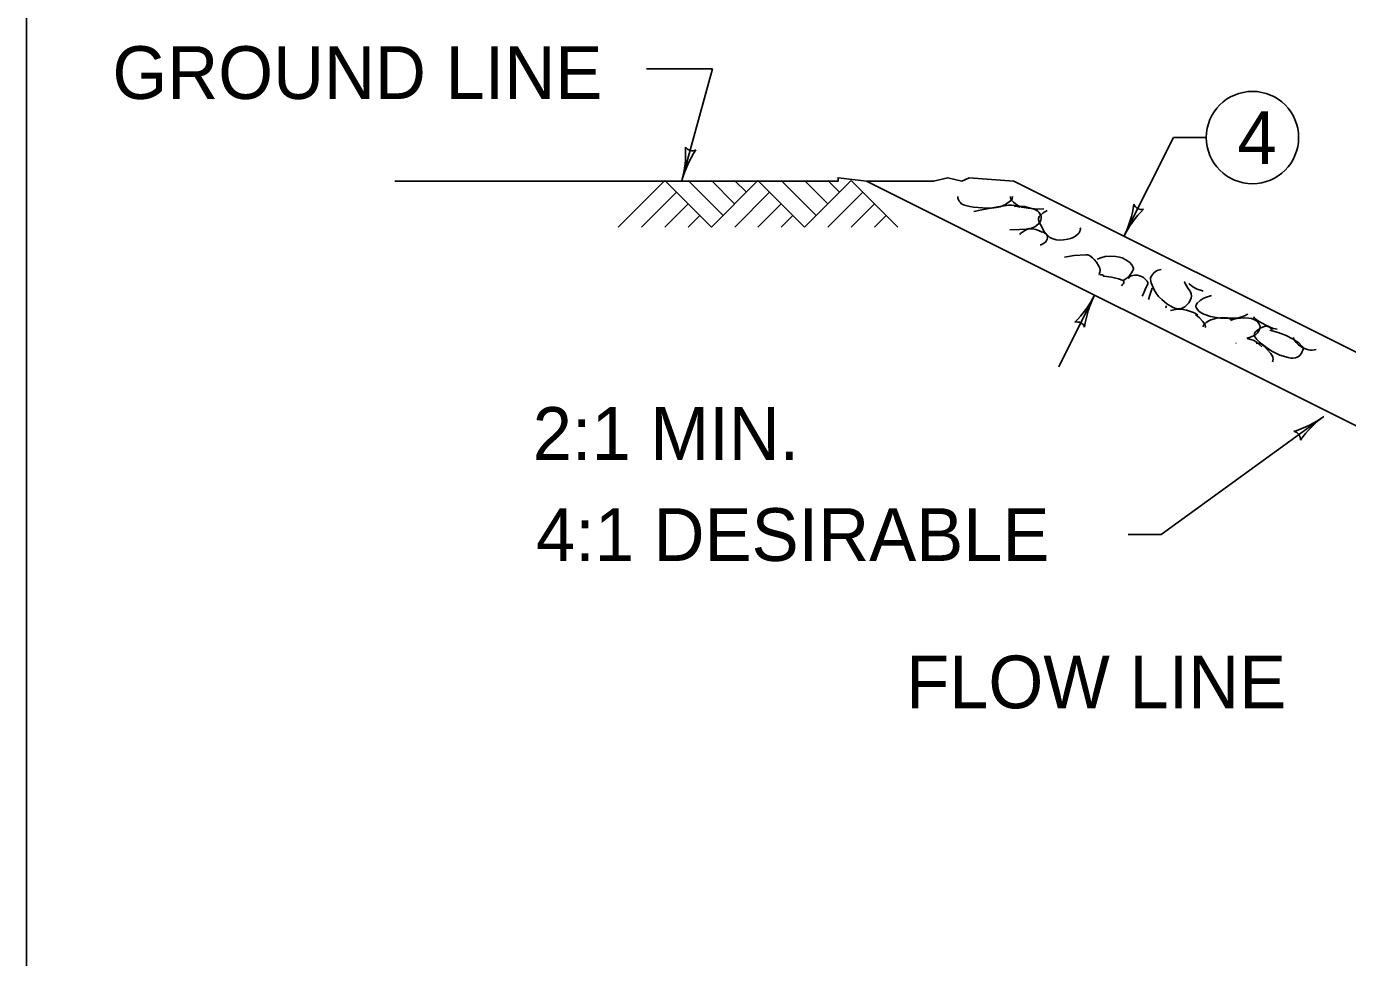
# Model space of a CAD drawing. Extents: x 997.6 to 1036.6, y 998.9 to 1071.3.
# Drawn here: x 1007 to 1012.01, y 1008.52 to 1012.05 of the extents above; entities that cross this region are included whole.
import ezdxf

# ---------------------------------------------------------------- set-up
doc = ezdxf.new("R2010")
doc.units = 0
for name, color, linetype in [('Level 1', 7, 'Continuous'), ('Level 10', 7, 'Continuous'), ('Level 11', 7, 'Continuous'), ('Level 5', 7, 'Continuous')]:
    doc.layers.add(name, color=color, linetype=linetype)

msp = doc.modelspace()

# ---------------------------------------------------------------- linework, layer by layer
at = {"layer": 'Level 1'}
for p, q in [((1009.3518, 1011.8937), (1009.6018, 1011.8937)), ((1009.6018, 1011.8937), (1009.4857, 1011.4703)), ((1011.1618, 1011.2584), (1011.3489, 1011.6326)), ((1011.3489, 1011.6326), (1011.4739, 1011.6326)), ((1009.2436, 1011.2933), (1009.4203, 1011.4701)), ((1009.4203, 1011.4701), (1009.5972, 1011.2933)), ((1009.5088, 1011.4701), (1009.6413, 1011.3375)), ((1009.5971, 1011.4701), (1009.6855, 1011.3817)), ((1009.5972, 1011.2933), (1009.7739, 1011.4701)), ((1009.6855, 1011.4701), (1009.7298, 1011.4258)), ((1009.7739, 1011.4701), (1009.9508, 1011.2933)), ((1009.8624, 1011.4701), (1009.9949, 1011.3375)), ((1009.9508, 1011.2933), (1010.1275, 1011.4701)), ((1009.9508, 1011.4701), (1010.0391, 1011.3817)), ((1010.0391, 1011.4701), (1010.0833, 1011.4258)), ((1010.1275, 1011.4701), (1010.3043, 1011.2933)), ((1013.2297, 1009.945), (1010.1858, 1011.467)), ((1012.2946, 1010.6921), (1010.7443, 1011.4673)), ((1009.332, 1011.2933), (1009.4646, 1011.4258)), ((1009.6856, 1011.2933), (1009.8182, 1011.4258)), ((1010.0392, 1011.2933), (1010.1718, 1011.4258)), ((1009.4203, 1011.2933), (1009.5088, 1011.3817)), ((1009.5088, 1011.2933), (1009.5529, 1011.3375)), ((1009.7739, 1011.2933), (1009.8623, 1011.3817)), ((1009.8623, 1011.2933), (1009.9065, 1011.3375)), ((1010.1275, 1011.2933), (1010.2159, 1011.3817)), ((1010.2159, 1011.2933), (1010.2601, 1011.3375)), ((1010.9142, 1010.7631), (1011.0501, 1011.0348)), ((1011.3025, 1010.1268), (1011.9197, 1010.5749)), ((1011.1775, 1010.1268), (1011.3025, 1010.1268))]:
    msp.add_line(p, q, dxfattribs=at)
msp.add_lwpolyline([(1008.3971, 1011.467), (1010.0778, 1011.467), (1010.0778, 1011.4804), (1010.1851, 1011.467), (1010.4399, 1011.467), (1010.4936, 1011.4804), (1010.5473, 1011.467), (1010.5741, 1011.4804), (1010.7443, 1011.4673)], dxfattribs=at)
msp.add_circle((1011.6489, 1011.6326), 0.175, dxfattribs=at)
for centre, radius, start, end in [((1009.1086, 1011.5737), 0.3909, 344.6657, 3.3345), ((1009.8627, 1011.3669), 0.3909, 146.0129, 164.6596), ((1009.525, 1011.6137), 0.0313, 213.4403, 295.557), ((1009.1086, 1011.5737), 0.3909, 344.6535, 344.6657), ((1010.8122, 1011.4332), 0.3909, 333.435, 352.1037), ((1011.5115, 1011.0836), 0.3909, 134.7821, 153.4288), ((1011.2284, 1011.3914), 0.0313, 202.2095, 284.3262), ((1010.8122, 1011.4332), 0.3909, 333.4227, 333.435), ((1010.7004, 1011.2097), 0.3909, 314.7792, 333.4259), ((1011.3997, 1010.86), 0.3909, 153.4321, 172.1008), ((1011.3997, 1010.86), 0.3909, 153.4198, 153.4321), ((1010.9836, 1010.9019), 0.0313, 22.2067, 104.3233), ((1011.69, 1010.8913), 0.3909, 287.328, 305.9748), ((1012.1493, 1010.2586), 0.3909, 125.9809, 144.6497), ((1012.1493, 1010.2586), 0.3909, 125.9687, 125.9809), ((1011.7993, 1010.4876), 0.0313, 354.7555, 76.8722)]:
    msp.add_arc(centre, radius, start, end, dxfattribs=at)
at = {"layer": 'Level 10'}
msp.add_line((1007, 1021.5), (1007, 1000.5), dxfattribs=at)
at = {"layer": 'Level 11'}
msp.add_lwpolyline([(1007, 1000.5), (1035.5, 1000.5), (1035.5, 1021.5), (1007, 1021.5)], close=True, dxfattribs=at)
msp.add_lwpolyline([(1007, 1000.5), (1035.5, 1000.5), (1035.5, 1021.5), (1007, 1021.5)], close=True, dxfattribs=at)
at = {"layer": 'Level 5'}
for points in [[(1010.5313, 1011.4091), (1010.5319, 1011.4029)], [(1010.5319, 1011.4029), (1010.5338, 1011.3968)], [(1010.5338, 1011.3968), (1010.5372, 1011.3912)], [(1010.5372, 1011.3912), (1010.5403, 1011.3871)], [(1010.5403, 1011.3871), (1010.5462, 1011.3817)], [(1010.7126, 1011.3791), (1010.732, 1011.3927)], [(1010.7313, 1011.4091), (1010.731, 1011.4062)], [(1010.731, 1011.4062), (1010.7313, 1011.4036)], [(1010.7313, 1011.4036), (1010.7323, 1011.4)], [(1010.732, 1011.3927), (1010.7348, 1011.3955)], [(1010.7323, 1011.4), (1010.7342, 1011.3968)], [(1010.7342, 1011.3968), (1010.7429, 1011.3875)], [(1010.7348, 1011.3955), (1010.738, 1011.4015)], [(1010.738, 1011.4015), (1010.7392, 1011.4065)], [(1010.7392, 1011.4065), (1010.7393, 1011.4091)], [(1010.7429, 1011.3875), (1010.7501, 1011.3815)], [(1010.5462, 1011.3817), (1010.553, 1011.3777)], [(1010.553, 1011.3777), (1010.5626, 1011.3743)], [(1010.5626, 1011.3743), (1010.5769, 1011.3712)], [(1010.5769, 1011.3712), (1010.5914, 1011.3692)], [(1010.5914, 1011.3692), (1010.6255, 1011.3657)], [(1010.6169, 1011.3578), (1010.5918, 1011.3521)], [(1010.6425, 1011.3628), (1010.6169, 1011.3578)], [(1010.6255, 1011.3657), (1010.6596, 1011.3649)], [(1010.683, 1011.3698), (1010.6425, 1011.3628)], [(1010.6596, 1011.3649), (1010.6786, 1011.3668)], [(1010.6786, 1011.3668), (1010.6924, 1011.3703)], [(1010.7235, 1011.3756), (1010.683, 1011.3698)], [(1010.6924, 1011.3703), (1010.7126, 1011.3791)], [(1010.7348, 1011.3758), (1010.7235, 1011.3756)], [(1010.7459, 1011.3746), (1010.7348, 1011.3758)], [(1010.7683, 1011.3692), (1010.7459, 1011.3746)], [(1010.7653, 1011.3729), (1010.7469, 1011.3713)], [(1010.7501, 1011.3815), (1010.7618, 1011.3741)], [(1010.7618, 1011.3741), (1010.7747, 1011.3692)], [(1010.7841, 1011.371), (1010.7653, 1011.3729)], [(1010.7747, 1011.3692), (1010.7981, 1011.3643)], [(1010.8215, 1011.3607), (1010.7841, 1011.371)], [(1010.7981, 1011.3643), (1010.8334, 1011.3615)], [(1010.8285, 1011.3576), (1010.8215, 1011.3607)], [(1010.8348, 1011.3535), (1010.8285, 1011.3576)], [(1010.8334, 1011.3615), (1010.8573, 1011.3623)], [(1010.8386, 1011.35), (1010.8348, 1011.3535)], [(1010.8416, 1011.3464), (1010.8386, 1011.35)], [(1010.8558, 1011.3471), (1010.8407, 1011.3329)], [(1010.8441, 1011.3423), (1010.8416, 1011.3464)], [(1010.8473, 1011.3334), (1010.8441, 1011.3423)], [(1010.8699, 1011.3558), (1010.8558, 1011.3471)], [(1010.7662, 1011.2839), (1010.7908, 1011.2856)], [(1010.7908, 1011.2856), (1010.803, 1011.2873)], [(1010.8009, 1011.2858), (1010.7931, 1011.2838)], [(1010.8062, 1011.2863), (1010.8009, 1011.2858)], [(1010.803, 1011.2873), (1010.8152, 1011.2903)], [(1010.813, 1011.286), (1010.8062, 1011.2863)], [(1010.8276, 1011.2835), (1010.813, 1011.286)], [(1010.8152, 1011.2903), (1010.8243, 1011.2944)], [(1010.8243, 1011.2944), (1010.8305, 1011.2988)], [(1010.8305, 1011.2988), (1010.8385, 1011.3069)], [(1010.8385, 1011.3294), (1010.8375, 1011.3262)], [(1010.8375, 1011.3262), (1010.8376, 1011.3203)], [(1010.8376, 1011.3203), (1010.8407, 1011.3114)], [(1010.8407, 1011.3329), (1010.8385, 1011.3294)], [(1010.8385, 1011.3069), (1010.8449, 1011.3159)], [(1010.8407, 1011.3114), (1010.8449, 1011.3031)], [(1010.8449, 1011.3159), (1010.8468, 1011.3198)], [(1010.8449, 1011.3031), (1010.8597, 1011.2764)], [(1010.8468, 1011.3198), (1010.8479, 1011.3273)], [(1010.8479, 1011.3273), (1010.8473, 1011.3334)], [(1010.9957, 1011.2806), (1010.9963, 1011.286)], [(1010.9963, 1011.286), (1010.9958, 1011.2908)], [(1010.7294, 1011.2829), (1010.7662, 1011.2839)], [(1010.7698, 1011.2681), (1010.7664, 1011.2643)], [(1010.7853, 1011.2797), (1010.7698, 1011.2681)], [(1010.7931, 1011.2838), (1010.7853, 1011.2797)], [(1010.842, 1011.2784), (1010.8276, 1011.2835)], [(1010.8513, 1011.2733), (1010.842, 1011.2784)], [(1010.8491, 1011.2756), (1010.8428, 1011.2775)], [(1010.8551, 1011.2732), (1010.8491, 1011.2756)], [(1010.8663, 1011.2669), (1010.8551, 1011.2732)], [(1010.8597, 1011.2764), (1010.869, 1011.2644)], [(1010.8598, 1011.2328), (1010.8637, 1011.2359)], [(1010.8637, 1011.2359), (1010.8664, 1011.2396)], [(1010.8683, 1011.2651), (1010.8663, 1011.2669)], [(1010.8664, 1011.2396), (1010.8699, 1011.247)], [(1010.8698, 1011.2628), (1010.8683, 1011.2651)], [(1010.869, 1011.2644), (1010.8812, 1011.2541)], [(1010.8713, 1011.2572), (1010.8698, 1011.2628)], [(1010.8699, 1011.247), (1010.8712, 1011.2529)], [(1010.8712, 1011.2529), (1010.8713, 1011.2572)], [(1010.8812, 1011.2541), (1010.8893, 1011.2495)], [(1010.8893, 1011.2495), (1010.9042, 1011.2448)], [(1010.9042, 1011.2448), (1010.9157, 1011.2435)], [(1010.9157, 1011.2435), (1010.9328, 1011.2444)], [(1010.9328, 1011.2444), (1010.9494, 1011.2477)], [(1010.9494, 1011.2477), (1010.9595, 1011.2503)], [(1010.9595, 1011.2503), (1010.9668, 1011.2527)], [(1010.9668, 1011.2527), (1010.9775, 1011.2581)], [(1010.9775, 1011.2581), (1010.9878, 1011.2669)], [(1010.9878, 1011.2669), (1010.9916, 1011.2716)], [(1010.9916, 1011.2716), (1010.9937, 1011.2752)], [(1010.9937, 1011.2752), (1010.9957, 1011.2806)], [(1010.8439, 1011.2253), (1010.8473, 1011.2263)], [(1010.8473, 1011.2263), (1010.8536, 1011.2291)], [(1010.8536, 1011.2291), (1010.8598, 1011.2328)], [(1010.9728, 1011.1848), (1010.9365, 1011.1788)], [(1011.0176, 1011.1881), (1010.9728, 1011.1848)], [(1011.0243, 1011.1872), (1011.0176, 1011.1881)], [(1011.0304, 1011.1849), (1011.0243, 1011.1872)], [(1011.0418, 1011.177), (1011.0304, 1011.1849)], [(1011.0487, 1011.17), (1011.0418, 1011.177)], [(1011.057, 1011.1595), (1011.0487, 1011.17)], [(1011.0666, 1011.1454), (1011.057, 1011.1595)], [(1011.0602, 1011.171), (1011.0773, 1011.1778)], [(1011.0701, 1011.1373), (1011.0666, 1011.1454)], [(1011.0711, 1011.1279), (1011.0701, 1011.1373)], [(1011.0773, 1011.1778), (1011.0906, 1011.1809)], [(1011.0906, 1011.1809), (1011.1108, 1011.1827)], [(1011.1108, 1011.1827), (1011.1305, 1011.1817)], [(1011.1305, 1011.1817), (1011.1444, 1011.1793)], [(1011.1444, 1011.1793), (1011.1545, 1011.1762)], [(1011.1545, 1011.1762), (1011.1693, 1011.169)], [(1011.1693, 1011.169), (1011.1838, 1011.1583)], [(1011.1838, 1011.1583), (1011.1902, 1011.1517)], [(1011.1902, 1011.1517), (1011.1939, 1011.1463)], [(1011.1939, 1011.1463), (1011.1959, 1011.1422)], [(1011.1959, 1011.1422), (1011.1974, 1011.1361)], [(1011.1974, 1011.1361), (1011.1973, 1011.1333)], [(1011.0668, 1011.1133), (1011.0673, 1011.1138)], [(1011.0673, 1011.1138), (1011.0703, 1011.1215)], [(1011.0703, 1011.1215), (1011.0711, 1011.1279)], [(1011.075, 1011.1123), (1011.0709, 1011.1112)], [(1011.0791, 1011.1123), (1011.075, 1011.1123)], [(1011.0829, 1011.1109), (1011.0791, 1011.1123)], [(1011.0858, 1011.1071), (1011.0829, 1011.1109)], [(1011.0847, 1011.1071), (1011.0836, 1011.1071)], [(1011.0858, 1011.1071), (1011.0847, 1011.1071)], [(1011.1138, 1011.1037), (1011.0858, 1011.1071)], [(1011.141, 1011.0967), (1011.1138, 1011.1037)], [(1011.1582, 1011.09), (1011.141, 1011.0967)], [(1011.172, 1011.0995), (1011.1582, 1011.09)], [(1011.1606, 1011.0879), (1011.1582, 1011.09)], [(1011.1613, 1011.085), (1011.1606, 1011.0879)], [(1011.1609, 1011.0828), (1011.1613, 1011.085)], [(1011.1839, 1011.111), (1011.172, 1011.0995)], [(1011.1774, 1011.0986), (1011.183, 1011.1042)], [(1011.183, 1011.1042), (1011.1892, 1011.1077)], [(1011.1904, 1011.1193), (1011.1839, 1011.111)], [(1011.1892, 1011.1077), (1011.2021, 1011.1107)], [(1011.1966, 1011.1306), (1011.1904, 1011.1193)], [(1011.1973, 1011.1333), (1011.1966, 1011.1306)], [(1011.2021, 1011.1107), (1011.2126, 1011.1103)], [(1011.2126, 1011.1103), (1011.2282, 1011.1057)], [(1011.2282, 1011.1057), (1011.2353, 1011.1016)], [(1011.2353, 1011.1016), (1011.2413, 1011.0964)], [(1011.2413, 1011.0964), (1011.246, 1011.0918)], [(1011.246, 1011.0918), (1011.2492, 1011.0883)], [(1011.2492, 1011.0883), (1011.251, 1011.0856)], [(1011.251, 1011.0856), (1011.2526, 1011.0814)], [(1011.2629, 1011.0998), (1011.2625, 1011.0951)], [(1011.2625, 1011.0951), (1011.2631, 1011.0881)], [(1011.265, 1011.1058), (1011.2629, 1011.0998)], [(1011.2631, 1011.0881), (1011.2648, 1011.0815)], [(1011.2669, 1011.1093), (1011.265, 1011.1058)], [(1011.2753, 1011.1191), (1011.2669, 1011.1093)], [(1011.2848, 1011.1266), (1011.2753, 1011.1191)], [(1011.2916, 1011.1301), (1011.2848, 1011.1266)], [(1011.301, 1011.1327), (1011.2916, 1011.1301)], [(1011.3025, 1011.1327), (1011.301, 1011.1327)], [(1011.3916, 1011.0836), (1011.3905, 1011.0858)], [(1011.3926, 1011.0858), (1011.3918, 1011.0865)], [(1011.1527, 1011.0701), (1011.1565, 1011.0747)], [(1011.1565, 1011.0747), (1011.1596, 1011.0794)], [(1011.1596, 1011.0794), (1011.1609, 1011.0828)], [(1011.2328, 1011.0347), (1011.2311, 1011.0307)], [(1011.2425, 1011.056), (1011.2328, 1011.0347)], [(1011.252, 1011.0773), (1011.2425, 1011.056)], [(1011.2527, 1011.0794), (1011.252, 1011.0773)], [(1011.2526, 1011.0814), (1011.2527, 1011.0794)], [(1011.2602, 1011.0354), (1011.255, 1011.0186)], [(1011.2683, 1011.0618), (1011.2602, 1011.0354)], [(1011.2648, 1011.0815), (1011.2757, 1011.0552)], [(1011.2757, 1011.0552), (1011.2832, 1011.0425)], [(1011.2832, 1011.0425), (1011.2924, 1011.0303)], [(1011.3926, 1011.0815), (1011.3916, 1011.0836)], [(1011.4032, 1011.0643), (1011.3926, 1011.0815)], [(1011.4139, 1011.0474), (1011.4032, 1011.0643)], [(1011.4074, 1011.0785), (1011.4088, 1011.0772)], [(1011.4088, 1011.0772), (1011.4234, 1011.0669)], [(1011.4157, 1011.0436), (1011.4139, 1011.0474)], [(1011.4168, 1011.0395), (1011.4157, 1011.0436)], [(1011.4173, 1011.0308), (1011.4168, 1011.0395)], [(1011.4234, 1011.0669), (1011.4395, 1011.0581)], [(1011.4395, 1011.0581), (1011.4593, 1011.0507)], [(1011.4593, 1011.0507), (1011.4623, 1011.0502)], [(1011.2924, 1011.0303), (1011.3047, 1011.0178)], [(1011.3047, 1011.0178), (1011.3243, 1011.0025)], [(1011.3193, 1010.9863), (1011.3202, 1010.9878)], [(1011.3202, 1010.9878), (1011.3215, 1010.9909)], [(1011.3215, 1010.9909), (1011.3223, 1010.9942)], [(1011.3243, 1011.0025), (1011.3458, 1010.9899)], [(1011.3458, 1010.9899), (1011.3545, 1010.9861)], [(1011.3545, 1010.9861), (1011.3614, 1010.9842)], [(1011.3614, 1010.9842), (1011.372, 1010.9833)], [(1011.3771, 1010.984), (1011.382, 1010.9857)], [(1011.382, 1010.9857), (1011.392, 1010.9912)], [(1011.392, 1010.9912), (1011.3986, 1010.9965)], [(1011.3986, 1010.9965), (1011.4072, 1011.0063)], [(1011.4072, 1011.0063), (1011.4139, 1011.0177)], [(1011.4139, 1011.0177), (1011.4165, 1011.0251)], [(1011.4165, 1011.0251), (1011.4173, 1011.0308)], [(1011.4343, 1010.9949), (1011.4342, 1010.9911)], [(1011.4342, 1010.9911), (1011.4346, 1010.9893)], [(1011.4351, 1010.9975), (1011.4343, 1010.9949)], [(1011.4346, 1010.9893), (1011.4353, 1010.9878)], [(1011.4366, 1011.0009), (1011.4351, 1010.9975)], [(1011.4353, 1010.9878), (1011.4408, 1010.9799)], [(1011.4395, 1011.0048), (1011.4366, 1011.0009)], [(1011.4506, 1011.0145), (1011.4395, 1011.0048)], [(1011.4626, 1011.022), (1011.4506, 1011.0145)], [(1011.4714, 1011.0261), (1011.4626, 1011.022)], [(1011.4938, 1011.0339), (1011.4714, 1011.0261)], [(1011.357, 1010.9805), (1011.338, 1010.9768)], [(1011.3734, 1010.9813), (1011.357, 1010.9805)], [(1011.372, 1010.9833), (1011.3771, 1010.984)], [(1011.3865, 1010.9803), (1011.3734, 1010.9813)], [(1011.3994, 1010.9778), (1011.3865, 1010.9803)], [(1011.425, 1010.9688), (1011.3994, 1010.9778)], [(1011.4417, 1010.96), (1011.425, 1010.9688)], [(1011.4409, 1010.9549), (1011.4331, 1010.96)], [(1011.4408, 1010.9799), (1011.4458, 1010.9745)], [(1011.448, 1010.949), (1011.4409, 1010.9549)], [(1011.4458, 1010.9745), (1011.4548, 1010.9675)], [(1011.4603, 1010.9355), (1011.448, 1010.949)], [(1011.4548, 1010.9675), (1011.4651, 1010.9622)], [(1011.4672, 1010.926), (1011.4603, 1010.9355)], [(1011.4651, 1010.9622), (1011.4902, 1010.954)], [(1011.4833, 1010.9374), (1011.4735, 1010.9306)], [(1011.4907, 1010.9409), (1011.4833, 1010.9374)], [(1011.4902, 1010.954), (1011.5278, 1010.9482)], [(1011.5135, 1010.9477), (1011.4907, 1010.9409)], [(1011.5371, 1010.9503), (1011.5135, 1010.9477)], [(1011.5278, 1010.9482), (1011.5653, 1010.9473)], [(1011.5525, 1010.9492), (1011.5371, 1010.9503)], [(1011.5716, 1010.943), (1011.5525, 1010.9492)], [(1011.5653, 1010.9473), (1011.5941, 1010.9491)], [(1011.578, 1010.9435), (1011.5653, 1010.9388)], [(1011.5912, 1010.9465), (1011.578, 1010.9435)], [(1011.6179, 1010.9483), (1011.5912, 1010.9465)], [(1011.5941, 1010.9491), (1011.6084, 1010.9523)], [(1011.6084, 1010.9523), (1011.6228, 1010.958)], [(1011.6355, 1010.9473), (1011.6179, 1010.9483)], [(1011.6228, 1010.958), (1011.6277, 1010.9609)], [(1011.6277, 1010.9609), (1011.6308, 1010.9633)], [(1011.6449, 1010.9459), (1011.6355, 1010.9473)], [(1011.6539, 1010.9431), (1011.6449, 1010.9459)], [(1011.6523, 1010.9522), (1011.658, 1010.9467)], [(1011.6598, 1010.9401), (1011.6539, 1010.9431)], [(1011.658, 1010.9467), (1011.6718, 1010.9367)], [(1011.6675, 1010.9345), (1011.6598, 1010.9401)], [(1011.6707, 1010.9313), (1011.6675, 1010.9345)], [(1011.6718, 1010.9367), (1011.6991, 1010.9208)], [(1011.4638, 1010.9195), (1011.4623, 1010.9153)], [(1011.4623, 1010.9153), (1011.4623, 1010.9144)], [(1011.4651, 1010.9217), (1011.4638, 1010.9195)], [(1011.4735, 1010.9306), (1011.4651, 1010.9217)], [(1011.4693, 1010.9213), (1011.4672, 1010.926)], [(1011.4703, 1010.9159), (1011.4693, 1010.9213)], [(1011.4701, 1010.9122), (1011.4703, 1010.9159)], [(1011.6548, 1010.8813), (1011.6619, 1010.8859)], [(1011.6568, 1010.8898), (1011.6562, 1010.8833)], [(1011.6593, 1010.894), (1011.6568, 1010.8898)], [(1011.6629, 1010.8982), (1011.6593, 1010.894)], [(1011.6619, 1010.8859), (1011.6664, 1010.8902)], [(1011.6729, 1010.9059), (1011.6629, 1010.8982)], [(1011.6664, 1010.8902), (1011.672, 1010.8972)], [(1011.6733, 1010.9278), (1011.6707, 1010.9313)], [(1011.672, 1010.8972), (1011.6761, 1010.9047)], [(1011.6807, 1010.9105), (1011.6729, 1010.9059)], [(1011.6767, 1010.9201), (1011.6733, 1010.9278)], [(1011.6761, 1010.9047), (1011.6773, 1010.9081)], [(1011.6777, 1010.9148), (1011.6767, 1010.9201)], [(1011.6773, 1010.9081), (1011.6777, 1010.9148)], [(1011.691, 1010.9153), (1011.6807, 1010.9105)], [(1011.6983, 1010.9168), (1011.691, 1010.9153)], [(1011.7058, 1010.9158), (1011.6983, 1010.9168)], [(1011.6991, 1010.9208), (1011.7272, 1010.9089)], [(1011.7108, 1010.9142), (1011.7058, 1010.9158)], [(1011.7173, 1010.9107), (1011.7108, 1010.9142)], [(1011.7458, 1010.8936), (1011.7144, 1010.9025)], [(1011.7251, 1010.9047), (1011.7173, 1010.9107)], [(1011.7272, 1010.9089), (1011.7428, 1010.9055)], [(1011.7762, 1010.8813), (1011.7458, 1010.8936)], [(1011.5867, 1010.8528), (1011.5861, 1010.8522)], [(1011.6273, 1010.8717), (1011.641, 1010.8753)], [(1011.6377, 1010.8684), (1011.6297, 1010.8693)], [(1011.6513, 1010.8638), (1011.6377, 1010.8684)], [(1011.641, 1010.8753), (1011.6548, 1010.8813)], [(1011.6649, 1010.856), (1011.6513, 1010.8638)], [(1011.6562, 1010.8833), (1011.6579, 1010.8774)], [(1011.6579, 1010.8774), (1011.6653, 1010.8669)], [(1011.6685, 1010.8533), (1011.6633, 1010.8513)], [(1011.6737, 1010.8493), (1011.6649, 1010.856)], [(1011.6653, 1010.8669), (1011.6825, 1010.8511)], [(1011.6741, 1010.8531), (1011.6685, 1010.8533)], [(1011.6846, 1010.8386), (1011.6737, 1010.8493)], [(1011.6861, 1010.8473), (1011.6741, 1010.8531)], [(1011.6825, 1010.8511), (1011.7016, 1010.8365)], [(1011.6943, 1010.8405), (1011.6861, 1010.8473)], [(1011.7052, 1010.8292), (1011.6943, 1010.8405)], [(1011.7016, 1010.8365), (1011.7221, 1010.8227)], [(1011.8013, 1010.869), (1011.7762, 1010.8813)], [(1011.8243, 1010.8537), (1011.8013, 1010.869)], [(1011.8045, 1010.8737), (1011.8054, 1010.8696)], [(1011.8054, 1010.8696), (1011.8085, 1010.8638)], [(1011.8085, 1010.8638), (1011.8152, 1010.8552)], [(1011.8152, 1010.8552), (1011.8231, 1010.8471)], [(1011.8231, 1010.8471), (1011.8323, 1010.8398)], [(1011.838, 1010.8407), (1011.8243, 1010.8537)], [(1011.8323, 1010.8398), (1011.8394, 1010.8356)], [(1011.8393, 1010.8389), (1011.838, 1010.8407)], [(1011.8401, 1010.8371), (1011.8393, 1010.8389)], [(1011.8394, 1010.8356), (1011.8502, 1010.8311)], [(1011.8408, 1010.833), (1011.8401, 1010.8371)], [(1011.7187, 1010.813), (1011.7052, 1010.8292)], [(1011.7228, 1010.807), (1011.7187, 1010.813)], [(1011.7221, 1010.8227), (1011.753, 1010.8079)], [(1011.7256, 1010.8009), (1011.7228, 1010.807)], [(1011.7252, 1010.7822), (1011.7266, 1010.7863)], [(1011.7267, 1010.7969), (1011.7256, 1010.8009)], [(1011.7266, 1010.7863), (1011.7272, 1010.7917)], [(1011.7272, 1010.7917), (1011.7267, 1010.7969)], [(1011.753, 1010.8079), (1011.7848, 1010.7981)], [(1011.7848, 1010.7981), (1011.7942, 1010.7963)], [(1011.7942, 1010.7963), (1011.8015, 1010.796)], [(1011.8015, 1010.796), (1011.8125, 1010.7976)], [(1011.8125, 1010.7976), (1011.8179, 1010.7995)], [(1011.8179, 1010.7995), (1011.8231, 1010.8023)], [(1011.8231, 1010.8023), (1011.8283, 1010.8063)], [(1011.8283, 1010.8063), (1011.8313, 1010.8098)], [(1011.8313, 1010.8098), (1011.835, 1010.8154)], [(1011.835, 1010.8154), (1011.838, 1010.8216)], [(1011.838, 1010.8216), (1011.8398, 1010.8263)], [(1011.8398, 1010.8263), (1011.8406, 1010.8301)], [(1011.8406, 1010.8301), (1011.8408, 1010.833)], [(1011.8502, 1010.8311), (1011.8614, 1010.828)], [(1011.8614, 1010.828), (1011.8693, 1010.8267)], [(1011.8693, 1010.8267), (1011.8754, 1010.8264)], [(1011.8754, 1010.8264), (1011.8846, 1010.8273)], [(1011.8846, 1010.8273), (1011.8907, 1010.8292)]]:
    msp.add_lwpolyline(points, dxfattribs=at)

# ---------------------------------------------------------------- texts
at = {"layer": 'Level 1'}
for s, p in [('GROUND LINE', (1007.3262, 1011.779)), ('4', (1011.5922, 1011.5326)), ('2:1 MIN.', (1008.9198, 1010.4103)), ('4:1 DESIRABLE', (1008.9321, 1010.0269)), ('FLOW LINE', (1010.3356, 1009.468))]:
    msp.add_text(s, height=0.2, dxfattribs=at).set_placement(p)

doc.saveas('drawing.dxf')
